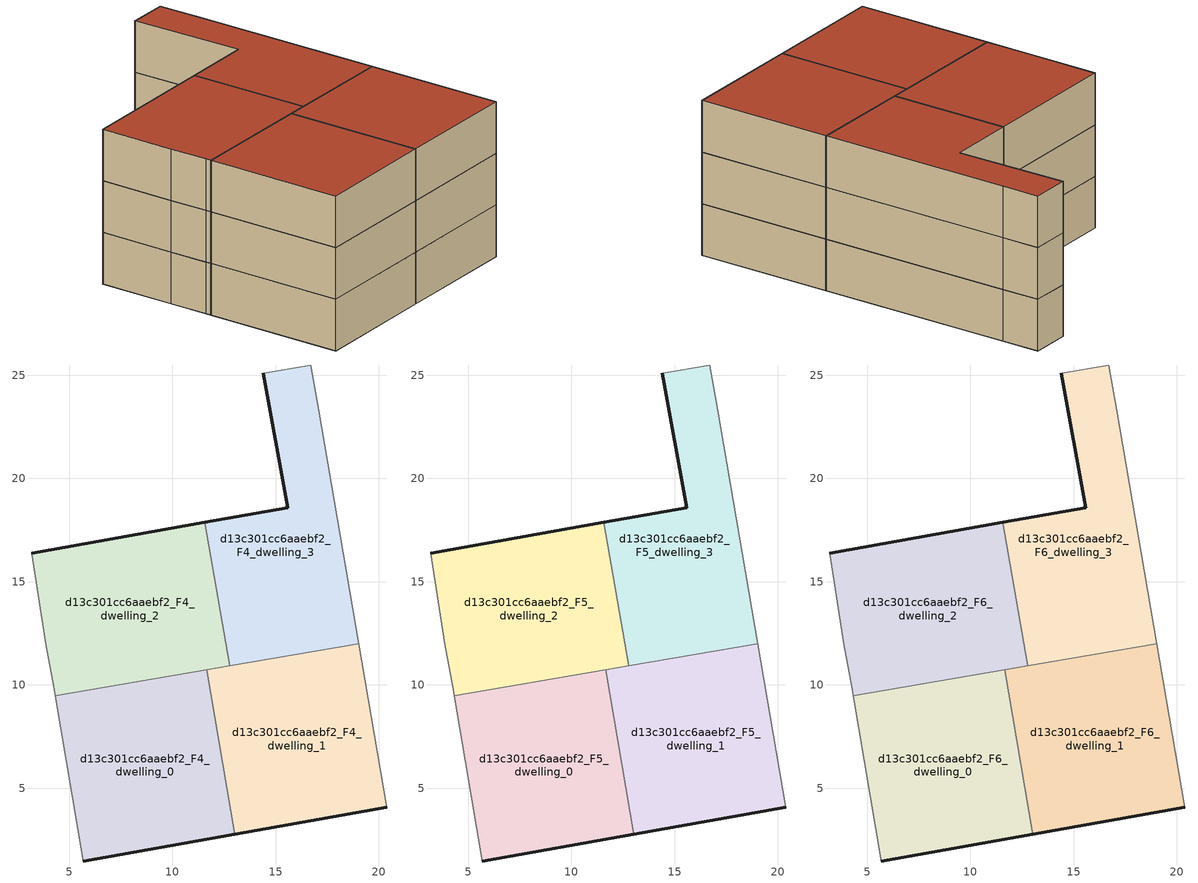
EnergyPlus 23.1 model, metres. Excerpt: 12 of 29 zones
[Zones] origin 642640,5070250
d13c301cc6aaebf2_F4_dwelling_0
 floor to d13c301cc6aaebf2_F3_dwelling_0 (EU_floor_Construction): 13.03,2.78 11.66,10.73 4.33,9.47 5.68,1.48 z12
 wall outside (EU_wall_Construction): 13.03,2.78 5.68,1.48 z12:15
 wall to d13c301cc6aaebf2_F4_dwelling_1 (EU_wall_Construction): 11.66,10.73 13.03,2.78 z12:15
 wall adiabatic (EU_wall_Construction): 5.68,1.48 4.33,9.47 z12:15
 wall to d13c301cc6aaebf2_F4_dwelling_2 (EU_wall_Construction): 4.33,9.47 11.66,10.73 z12:15
d13c301cc6aaebf2_F4_dwelling_1
 floor to d13c301cc6aaebf2_F3_dwelling_1 (EU_floor_Construction): 20.39,4.08 19.03,11.99 11.66,10.73 13.03,2.78 z12
 wall outside (EU_wall_Construction): 20.39,4.08 13.03,2.78 z12:15
 wall adiabatic (EU_wall_Construction): 19.03,11.99 20.39,4.08 z12:15
 wall to d13c301cc6aaebf2_F4_dwelling_3 (EU_wall_Construction): 12.77,10.92 19.03,11.99 z12:15
 wall to d13c301cc6aaebf2_F4_dwelling_2 (EU_wall_Construction): 11.66,10.73 12.77,10.92 z12:15
d13c301cc6aaebf2_F4_dwelling_2
 floor to d13c301cc6aaebf2_F3_dwelling_2 (EU_floor_Construction): 12.77,10.92 11.58,17.88 3.18,16.39 3.88,11.99 4.28,9.79 4.33,9.47 z12
 wall outside (EU_wall_Construction): 3.18,16.39 11.58,17.88 z12:15
 wall adiabatic (EU_wall_Construction): 4.33,9.47 4.28,9.79 3.88,11.99 3.18,16.39 z12:15
 wall to d13c301cc6aaebf2_F4_dwelling_3 (EU_wall_Construction): 11.58,17.88 12.77,10.92 z12:15
d13c301cc6aaebf2_F4_dwelling_3
 floor to d13c301cc6aaebf2_F3_dwelling_3 (EU_floor_Construction): 19.03,11.99 17.09,23.29 16.69,25.49 14.39,25.09 15.59,18.59 11.58,17.88 12.77,10.92 z12
 wall outside (EU_wall_Construction): 11.58,17.88 15.59,18.59 14.39,25.09 z12:15
 wall adiabatic (EU_wall_Construction): 14.39,25.09 16.69,25.49 17.09,23.29 19.03,11.99 z12:15
d13c301cc6aaebf2_F5_dwelling_0
 floor to d13c301cc6aaebf2_F4_dwelling_0 (EU_floor_Construction): 13.03,2.78 11.66,10.73 4.33,9.47 5.68,1.48 z15
 wall outside (EU_wall_Construction): 13.03,2.78 5.68,1.48 z15:18
 wall to d13c301cc6aaebf2_F5_dwelling_1 (EU_wall_Construction): 11.66,10.73 13.03,2.78 z15:18
 wall adiabatic (EU_wall_Construction): 5.68,1.48 4.33,9.47 z15:18
 wall to d13c301cc6aaebf2_F5_dwelling_2 (EU_wall_Construction): 4.33,9.47 11.66,10.73 z15:18
d13c301cc6aaebf2_F5_dwelling_1
 floor to d13c301cc6aaebf2_F4_dwelling_1 (EU_floor_Construction): 20.39,4.08 19.03,11.99 11.66,10.73 13.03,2.78 z15
 wall outside (EU_wall_Construction): 20.39,4.08 13.03,2.78 z15:18
 wall adiabatic (EU_wall_Construction): 19.03,11.99 20.39,4.08 z15:18
 wall to d13c301cc6aaebf2_F5_dwelling_3 (EU_wall_Construction): 12.77,10.92 19.03,11.99 z15:18
 wall to d13c301cc6aaebf2_F5_dwelling_2 (EU_wall_Construction): 11.66,10.73 12.77,10.92 z15:18
d13c301cc6aaebf2_F5_dwelling_2
 floor to d13c301cc6aaebf2_F4_dwelling_2 (EU_floor_Construction): 12.77,10.92 11.58,17.88 3.18,16.39 3.88,11.99 4.28,9.79 4.33,9.47 z15
 wall outside (EU_wall_Construction): 3.18,16.39 11.58,17.88 z15:18
 wall adiabatic (EU_wall_Construction): 4.33,9.47 4.28,9.79 3.88,11.99 3.18,16.39 z15:18
 wall to d13c301cc6aaebf2_F5_dwelling_3 (EU_wall_Construction): 11.58,17.88 12.77,10.92 z15:18
d13c301cc6aaebf2_F5_dwelling_3
 floor to d13c301cc6aaebf2_F4_dwelling_3 (EU_floor_Construction): 19.03,11.99 17.09,23.29 16.69,25.49 14.39,25.09 15.59,18.59 11.58,17.88 12.77,10.92 z15
 wall outside (EU_wall_Construction): 11.58,17.88 15.59,18.59 14.39,25.09 z15:18
 wall adiabatic (EU_wall_Construction): 14.39,25.09 16.69,25.49 17.09,23.29 19.03,11.99 z15:18
d13c301cc6aaebf2_F6_dwelling_0
 floor to d13c301cc6aaebf2_F5_dwelling_0 (EU_floor_Construction): 13.03,2.78 11.66,10.73 4.33,9.47 5.68,1.48 z18
 wall outside (EU_wall_Construction): 13.03,2.78 5.68,1.48 z18:21
 wall to d13c301cc6aaebf2_F6_dwelling_1 (EU_wall_Construction): 11.66,10.73 13.03,2.78 z18:21
 wall adiabatic (EU_wall_Construction): 5.68,1.48 4.33,9.47 z18:21
 wall to d13c301cc6aaebf2_F6_dwelling_2 (EU_wall_Construction): 4.33,9.47 11.66,10.73 z18:21
 roof outside (EU_roof_Construction): 11.66,10.73 13.03,2.78 5.68,1.48 4.33,9.47 z21
d13c301cc6aaebf2_F6_dwelling_1
 floor to d13c301cc6aaebf2_F5_dwelling_1 (EU_floor_Construction): 20.39,4.08 19.03,11.99 11.66,10.73 13.03,2.78 z18
 wall outside (EU_wall_Construction): 20.39,4.08 13.03,2.78 z18:21
 wall adiabatic (EU_wall_Construction): 19.03,11.99 20.39,4.08 z18:21
 wall to d13c301cc6aaebf2_F6_dwelling_3 (EU_wall_Construction): 12.77,10.92 19.03,11.99 z18:21
 wall to d13c301cc6aaebf2_F6_dwelling_2 (EU_wall_Construction): 11.66,10.73 12.77,10.92 z18:21
 roof outside (EU_roof_Construction): 19.03,11.99 20.39,4.08 13.03,2.78 11.66,10.73 z21
d13c301cc6aaebf2_F6_dwelling_2
 floor to d13c301cc6aaebf2_F5_dwelling_2 (EU_floor_Construction): 12.77,10.92 11.58,17.88 3.18,16.39 3.88,11.99 4.28,9.79 4.33,9.47 z18
 wall outside (EU_wall_Construction): 3.18,16.39 11.58,17.88 z18:21
 wall adiabatic (EU_wall_Construction): 4.33,9.47 4.28,9.79 3.88,11.99 3.18,16.39 z18:21
 wall to d13c301cc6aaebf2_F6_dwelling_3 (EU_wall_Construction): 11.58,17.88 12.77,10.92 z18:21
 roof outside (EU_roof_Construction): 11.58,17.88 12.77,10.92 4.33,9.47 4.28,9.79 3.88,11.99 3.18,16.39 z21
d13c301cc6aaebf2_F6_dwelling_3
 floor to d13c301cc6aaebf2_F5_dwelling_3 (EU_floor_Construction): 19.03,11.99 17.09,23.29 16.69,25.49 14.39,25.09 15.59,18.59 11.58,17.88 12.77,10.92 z18
 wall outside (EU_wall_Construction): 11.58,17.88 15.59,18.59 14.39,25.09 z18:21
 wall adiabatic (EU_wall_Construction): 14.39,25.09 16.69,25.49 17.09,23.29 19.03,11.99 z18:21
 roof outside (EU_roof_Construction): 16.69,25.49 17.09,23.29 19.03,11.99 12.77,10.92 11.58,17.88 15.59,18.59 14.39,25.09 z21
[Building]
EU S2 Campaign: North Axis=0; Terrain=City; Solar Distribution=FullExterior
[Site:Location]
Lyon-Bron: Latitude=45.75; Longitude=5; Time Zone=1; Elevation=198
[SizingPeriod:WeatherFileDays]
AnnualSizingPeriod: Begin Month=1; Begin Day of Month=1; End Month=12; End Day of Month=31; Day of Week for Start Day=Monday; Use Weather File Daylight Saving Period=No; Use Weather File Rain and Snow Indicators=No
[MATERIAL]
EU_InternalMass_Material: Roughness=MediumRough; Thickness=0.1; Conductivity=1; Density=1800; Specific Heat=900; Thermal Absorptance=0.9; Solar Absorptance=0.7; Visible Absorptance=0.7
[MATERIAL:NOMASS] Roughness=MediumRough; Thermal Absorptance=0.9; Solar Absorptance=0.7; Visible Absorptance=0.7
Name | Thermal Resistance
EU_wall_NoMass | 0.776494
EU_roof_NoMass | 0.486893
EU_floor_NoMass | 0.421597
[CONSTRUCTION]
EU_wall_Construction: EU_wall_NoMass
EU_roof_Construction: EU_roof_NoMass
EU_floor_Construction: EU_floor_NoMass
EU_InternalMass_Construction: EU_InternalMass_Material
[ZONE] Type=1; Multiplier=1; Ceiling Height=autocalculate; Floor Area=autocalculate; Part of Total Floor Area=Yes
Name | Volume
d13c301cc6aaebf2_F4_dwelling_0; d13c301cc6aaebf2_F5_dwelling_0; d13c301cc6aaebf2_F6_dwelling_0; d13c301cc6aaebf2_F4_dwelling_1; d13c301cc6aaebf2_F5_dwelling_1; d13c301cc6aaebf2_F6_dwelling_1 | 180.683
d13c301cc6aaebf2_F4_dwelling_2; d13c301cc6aaebf2_F5_dwelling_2; d13c301cc6aaebf2_F6_dwelling_2 | 180.686
d13c301cc6aaebf2_F4_dwelling_3; d13c301cc6aaebf2_F5_dwelling_3; d13c301cc6aaebf2_F6_dwelling_3 | 180.688
[INTERNALMASS] Construction=EU_InternalMass_Construction
Name | Zone or ZoneList | Surface Area
d13c301cc6aaebf2_F4_dwelling_0_EU_InternalMass | d13c301cc6aaebf2_F4_dwelling_0 | 60.2276
d13c301cc6aaebf2_F4_dwelling_1_EU_InternalMass | d13c301cc6aaebf2_F4_dwelling_1 | 60.2278
d13c301cc6aaebf2_F4_dwelling_2_EU_InternalMass | d13c301cc6aaebf2_F4_dwelling_2 | 60.2281
d13c301cc6aaebf2_F4_dwelling_3_EU_InternalMass | d13c301cc6aaebf2_F4_dwelling_3 | 60.2292
d13c301cc6aaebf2_F5_dwelling_0_EU_InternalMass | d13c301cc6aaebf2_F5_dwelling_0 | 60.2276
d13c301cc6aaebf2_F5_dwelling_1_EU_InternalMass | d13c301cc6aaebf2_F5_dwelling_1 | 60.2278
d13c301cc6aaebf2_F5_dwelling_2_EU_InternalMass | d13c301cc6aaebf2_F5_dwelling_2 | 60.2281
d13c301cc6aaebf2_F5_dwelling_3_EU_InternalMass | d13c301cc6aaebf2_F5_dwelling_3 | 60.2292
d13c301cc6aaebf2_F6_dwelling_0_EU_InternalMass | d13c301cc6aaebf2_F6_dwelling_0 | 60.2276
d13c301cc6aaebf2_F6_dwelling_1_EU_InternalMass | d13c301cc6aaebf2_F6_dwelling_1 | 60.2278
d13c301cc6aaebf2_F6_dwelling_2_EU_InternalMass | d13c301cc6aaebf2_F6_dwelling_2 | 60.2281
d13c301cc6aaebf2_F6_dwelling_3_EU_InternalMass | d13c301cc6aaebf2_F6_dwelling_3 | 60.2292
[OTHEREQUIPMENT] Fuel Type=Electricity; Design Level Calculation Method=Watts/Area; Power per Zone Floor Area=1; Fraction Latent=0; Fraction Radiant=0; Fraction Lost=0; Carbon Dioxide Generation Rate=0; EndUse Subcategory=EU_Step8_InternalGains
Name | Zone or ZoneList or Space or SpaceList | Schedule
EU_Step8_InternalGain_d13c301cc6aaebf2_F4_dwelling_0_f000 | d13c301cc6aaebf2_F4_dwelling_0 | EU_Step8_GainSchedule_d13c301cc6aaebf2_F4_dwelling_0_f000
EU_Step8_InternalGain_d13c301cc6aaebf2_F4_dwelling_1_f000 | d13c301cc6aaebf2_F4_dwelling_1 | EU_Step8_GainSchedule_d13c301cc6aaebf2_F4_dwelling_1_f000
EU_Step8_InternalGain_d13c301cc6aaebf2_F4_dwelling_2_f000 | d13c301cc6aaebf2_F4_dwelling_2 | EU_Step8_GainSchedule_d13c301cc6aaebf2_F4_dwelling_2_f000
EU_Step8_InternalGain_d13c301cc6aaebf2_F4_dwelling_3_f000 | d13c301cc6aaebf2_F4_dwelling_3 | EU_Step8_GainSchedule_d13c301cc6aaebf2_F4_dwelling_3_f000
EU_Step8_InternalGain_d13c301cc6aaebf2_F5_dwelling_0_f000 | d13c301cc6aaebf2_F5_dwelling_0 | EU_Step8_GainSchedule_d13c301cc6aaebf2_F5_dwelling_0_f000
EU_Step8_InternalGain_d13c301cc6aaebf2_F5_dwelling_1_f000 | d13c301cc6aaebf2_F5_dwelling_1 | EU_Step8_GainSchedule_d13c301cc6aaebf2_F5_dwelling_1_f000
EU_Step8_InternalGain_d13c301cc6aaebf2_F5_dwelling_2_f000 | d13c301cc6aaebf2_F5_dwelling_2 | EU_Step8_GainSchedule_d13c301cc6aaebf2_F5_dwelling_2_f000
EU_Step8_InternalGain_d13c301cc6aaebf2_F5_dwelling_3_f000 | d13c301cc6aaebf2_F5_dwelling_3 | EU_Step8_GainSchedule_d13c301cc6aaebf2_F5_dwelling_3_f000
EU_Step8_InternalGain_d13c301cc6aaebf2_F6_dwelling_0_f000 | d13c301cc6aaebf2_F6_dwelling_0 | EU_Step8_GainSchedule_d13c301cc6aaebf2_F6_dwelling_0_f000
EU_Step8_InternalGain_d13c301cc6aaebf2_F6_dwelling_1_f000 | d13c301cc6aaebf2_F6_dwelling_1 | EU_Step8_GainSchedule_d13c301cc6aaebf2_F6_dwelling_1_f000
EU_Step8_InternalGain_d13c301cc6aaebf2_F6_dwelling_2_f000 | d13c301cc6aaebf2_F6_dwelling_2 | EU_Step8_GainSchedule_d13c301cc6aaebf2_F6_dwelling_2_f000
EU_Step8_InternalGain_d13c301cc6aaebf2_F6_dwelling_3_f000 | d13c301cc6aaebf2_F6_dwelling_3 | EU_Step8_GainSchedule_d13c301cc6aaebf2_F6_dwelling_3_f000
[ZONEVENTILATION:DESIGNFLOWRATE] Schedule=EU_AlwaysOn; Design Flow Rate Calculation Method=AirChanges/Hour; Air Changes per Hour=0.693814; Ventilation Type=Natural; Fan Pressure Rise=0; Fan Total Efficiency=1; Constant Term Coefficient=1; Temperature Term Coefficient=0; Velocity Term Coefficient=0; Velocity Squared Term Coefficient=0; Minimum Indoor Temperature=-100; Maximum Indoor Temperature=100; Delta Temperature=-100; Minimum Outdoor Temperature=-100; Maximum Outdoor Temperature=100; Maximum Wind Speed=40
Name | Zone or ZoneList or Space or SpaceList
EU_ConstantAir_d13c301cc6aaebf2_F4_dwelling_0 | d13c301cc6aaebf2_F4_dwelling_0
EU_ConstantAir_d13c301cc6aaebf2_F4_dwelling_1 | d13c301cc6aaebf2_F4_dwelling_1
EU_ConstantAir_d13c301cc6aaebf2_F4_dwelling_2 | d13c301cc6aaebf2_F4_dwelling_2
EU_ConstantAir_d13c301cc6aaebf2_F4_dwelling_3 | d13c301cc6aaebf2_F4_dwelling_3
EU_ConstantAir_d13c301cc6aaebf2_F5_dwelling_0 | d13c301cc6aaebf2_F5_dwelling_0
EU_ConstantAir_d13c301cc6aaebf2_F5_dwelling_1 | d13c301cc6aaebf2_F5_dwelling_1
EU_ConstantAir_d13c301cc6aaebf2_F5_dwelling_2 | d13c301cc6aaebf2_F5_dwelling_2
EU_ConstantAir_d13c301cc6aaebf2_F5_dwelling_3 | d13c301cc6aaebf2_F5_dwelling_3
EU_ConstantAir_d13c301cc6aaebf2_F6_dwelling_0 | d13c301cc6aaebf2_F6_dwelling_0
EU_ConstantAir_d13c301cc6aaebf2_F6_dwelling_1 | d13c301cc6aaebf2_F6_dwelling_1
EU_ConstantAir_d13c301cc6aaebf2_F6_dwelling_2 | d13c301cc6aaebf2_F6_dwelling_2
EU_ConstantAir_d13c301cc6aaebf2_F6_dwelling_3 | d13c301cc6aaebf2_F6_dwelling_3
[HVACTEMPLATE:ZONE:IDEALLOADSAIRSYSTEM] System Availability Schedule=EU_AlwaysOn; Maximum Heating Supply Air Temperature=50; Minimum Cooling Supply Air Temperature=13; Maximum Heating Supply Air Humidity Ratio=0.0156; Minimum Cooling Supply Air Humidity Ratio=0.0077; Heating Limit=NoLimit; Cooling Limit=NoLimit; Heating Availability Schedule=EU_AlwaysOn; Cooling Availability Schedule=EU_CoolingOff; Dehumidification Control Type=ConstantSensibleHeatRatio; Cooling Sensible Heat Ratio=0.7; Dehumidification Setpoint=60; Humidification Control Type=None; Humidification Setpoint=30; Outdoor Air Method=None; Outdoor Air Flow Rate per Person=0.00944; Outdoor Air Flow Rate per Zone Floor Area=0; Outdoor Air Flow Rate per Zone=0; Demand Controlled Ventilation Type=None; Outdoor Air Economizer Type=NoEconomizer; Heat Recovery Type=None; Sensible Heat Recovery Effectiveness=0.7; Latent Heat Recovery Effectiveness=0.65
Name | Template Thermostat
d13c301cc6aaebf2_F4_dwelling_0 | EU_HeatOnly_d13c301cc6aaebf2_F4_dwelling_0
d13c301cc6aaebf2_F4_dwelling_1 | EU_HeatOnly_d13c301cc6aaebf2_F4_dwelling_1
d13c301cc6aaebf2_F4_dwelling_2 | EU_HeatOnly_d13c301cc6aaebf2_F4_dwelling_2
d13c301cc6aaebf2_F4_dwelling_3 | EU_HeatOnly_d13c301cc6aaebf2_F4_dwelling_3
d13c301cc6aaebf2_F5_dwelling_0 | EU_HeatOnly_d13c301cc6aaebf2_F5_dwelling_0
d13c301cc6aaebf2_F5_dwelling_1 | EU_HeatOnly_d13c301cc6aaebf2_F5_dwelling_1
d13c301cc6aaebf2_F5_dwelling_2 | EU_HeatOnly_d13c301cc6aaebf2_F5_dwelling_2
d13c301cc6aaebf2_F5_dwelling_3 | EU_HeatOnly_d13c301cc6aaebf2_F5_dwelling_3
d13c301cc6aaebf2_F6_dwelling_0 | EU_HeatOnly_d13c301cc6aaebf2_F6_dwelling_0
d13c301cc6aaebf2_F6_dwelling_1 | EU_HeatOnly_d13c301cc6aaebf2_F6_dwelling_1
d13c301cc6aaebf2_F6_dwelling_2 | EU_HeatOnly_d13c301cc6aaebf2_F6_dwelling_2
d13c301cc6aaebf2_F6_dwelling_3 | EU_HeatOnly_d13c301cc6aaebf2_F6_dwelling_3
[SIZING:ZONE] Zone Cooling Design Supply Air Temperature Input Method=SupplyAirTemperature; Zone Cooling Design Supply Air Temperature=13; Zone Heating Design Supply Air Temperature Input Method=SupplyAirTemperature; Zone Heating Design Supply Air Temperature=50; Zone Cooling Design Supply Air Humidity Ratio=0.008; Zone Heating Design Supply Air Humidity Ratio=0.008; Cooling Design Air Flow Method=DesignDay; Cooling Design Air Flow Rate=0; Cooling Minimum Air Flow per Zone Floor Area=0.000762; Cooling Minimum Air Flow=0; Cooling Minimum Air Flow Fraction=0.2; Heating Design Air Flow Method=DesignDay; Heating Design Air Flow Rate=0; Heating Maximum Air Flow per Zone Floor Area=0.002032; Heating Maximum Air Flow=0.141576; Heating Maximum Air Flow Fraction=0.3; Account for Dedicated Outdoor Air System=No; Dedicated Outdoor Air System Control Strategy=NeutralSupplyAir; Dedicated Outdoor Air Low Setpoint Temperature for Design=autosize; Dedicated Outdoor Air High Setpoint Temperature for Design=autosize; Zone Load Sizing Method=Sensible Load Only No Latent Load; Zone Latent Cooling Design Supply Air Humidity Ratio Input Method=HumidityRatioDifference; Zone Cooling Design Supply Air Humidity Ratio Difference=0.005; Zone Latent Heating Design Supply Air Humidity Ratio Input Method=HumidityRatioDifference; Zone Humidification Design Supply Air Humidity Ratio Difference=0.005
d13c301cc6aaebf2_F4_dwelling_0; d13c301cc6aaebf2_F4_dwelling_1; d13c301cc6aaebf2_F4_dwelling_2; d13c301cc6aaebf2_F4_dwelling_3; d13c301cc6aaebf2_F5_dwelling_0; d13c301cc6aaebf2_F5_dwelling_1; d13c301cc6aaebf2_F5_dwelling_2; d13c301cc6aaebf2_F5_dwelling_3; d13c301cc6aaebf2_F6_dwelling_0; d13c301cc6aaebf2_F6_dwelling_1; d13c301cc6aaebf2_F6_dwelling_2; d13c301cc6aaebf2_F6_dwelling_3
[SCHEDULE:CONSTANT]
Name | Hourly Value
EU_AlwaysOn | 1
EU_CoolingOff | 0
[SCHEDULE:FILE] Column Number=1; Rows to Skip at Top=0; Number of Hours of Data=8760; Column Separator=Comma; Interpolate to Timestep=No; Minutes per Item=60; Adjust Schedule for Daylight Savings=Yes
Name | File
EU_Step8_GainSchedule_d13c301cc6aaebf2_F4_dwelling_0_f000 | ../../schedules/d13c301cc6aaebf2/d13c301cc6aaebf2_F4_dwelling_0_f000_gain.csv
EU_Step8_GainSchedule_d13c301cc6aaebf2_F4_dwelling_1_f000 | ../../schedules/d13c301cc6aaebf2/d13c301cc6aaebf2_F4_dwelling_1_f000_gain.csv
EU_Step8_GainSchedule_d13c301cc6aaebf2_F4_dwelling_2_f000 | ../../schedules/d13c301cc6aaebf2/d13c301cc6aaebf2_F4_dwelling_2_f000_gain.csv
EU_Step8_GainSchedule_d13c301cc6aaebf2_F4_dwelling_3_f000 | ../../schedules/d13c301cc6aaebf2/d13c301cc6aaebf2_F4_dwelling_3_f000_gain.csv
EU_Step8_GainSchedule_d13c301cc6aaebf2_F5_dwelling_0_f000 | ../../schedules/d13c301cc6aaebf2/d13c301cc6aaebf2_F5_dwelling_0_f000_gain.csv
EU_Step8_GainSchedule_d13c301cc6aaebf2_F5_dwelling_1_f000 | ../../schedules/d13c301cc6aaebf2/d13c301cc6aaebf2_F5_dwelling_1_f000_gain.csv
EU_Step8_GainSchedule_d13c301cc6aaebf2_F5_dwelling_2_f000 | ../../schedules/d13c301cc6aaebf2/d13c301cc6aaebf2_F5_dwelling_2_f000_gain.csv
EU_Step8_GainSchedule_d13c301cc6aaebf2_F5_dwelling_3_f000 | ../../schedules/d13c301cc6aaebf2/d13c301cc6aaebf2_F5_dwelling_3_f000_gain.csv
EU_Step8_GainSchedule_d13c301cc6aaebf2_F6_dwelling_0_f000 | ../../schedules/d13c301cc6aaebf2/d13c301cc6aaebf2_F6_dwelling_0_f000_gain.csv
EU_Step8_GainSchedule_d13c301cc6aaebf2_F6_dwelling_1_f000 | ../../schedules/d13c301cc6aaebf2/d13c301cc6aaebf2_F6_dwelling_1_f000_gain.csv
EU_Step8_GainSchedule_d13c301cc6aaebf2_F6_dwelling_2_f000 | ../../schedules/d13c301cc6aaebf2/d13c301cc6aaebf2_F6_dwelling_2_f000_gain.csv
EU_Step8_GainSchedule_d13c301cc6aaebf2_F6_dwelling_3_f000 | ../../schedules/d13c301cc6aaebf2/d13c301cc6aaebf2_F6_dwelling_3_f000_gain.csv
